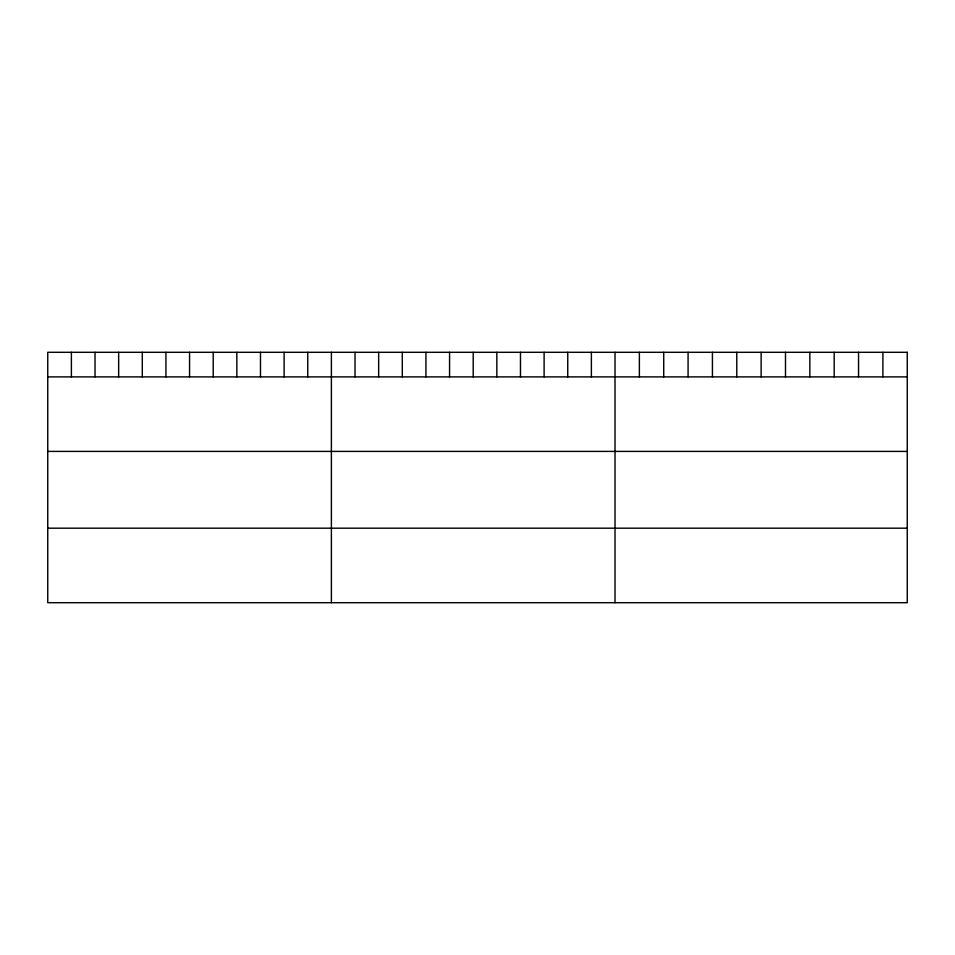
<?xml version="1.0" encoding="UTF-8"?>
<svg xmlns="http://www.w3.org/2000/svg" width="955" height="955" viewBox="0 0 955 955"><rect width="100%" height="100%" fill="white"/><g stroke="black" fill="none" stroke-linecap="round" stroke-linejoin="round"><path stroke-width="1.43" d="M47.75 376.891L907.25 376.891M47.75 451.405L907.25 451.405M47.75 528.187L907.25 528.187M882.898 352.3L882.898 376.891M858.545 352.3L858.545 376.891M834.192 352.3L834.192 376.891M809.84 352.3L809.84 376.891M785.488 352.3L785.488 376.891M761.135 352.3L761.135 376.891M736.783 352.3L736.783 376.891M712.43 352.3L712.43 376.891M688.077 352.3L688.077 376.891M663.725 352.3L663.725 376.891M639.373 352.3L639.373 376.891M615.02 352.3L615.02 602.701M591.384 352.3L591.384 376.891M567.748 352.3L567.748 376.891M544.111 352.3L544.111 376.891M520.475 352.3L520.475 376.891M496.839 352.3L496.839 376.891M473.202 352.3L473.202 376.891M449.566 352.3L449.566 376.891M425.93 352.3L425.93 376.891M402.294 352.3L402.294 376.891M378.658 352.3L378.658 376.891M355.021 352.3L355.021 376.891M331.385 352.3L331.385 602.701M307.749 352.3L307.749 376.891M284.113 352.3L284.113 376.891M260.476 352.3L260.476 376.891M236.84 352.3L236.84 376.891M213.204 352.3L213.204 376.891M189.568 352.3L189.568 376.891M165.931 352.3L165.931 376.891M142.295 352.3L142.295 376.891M118.659 352.3L118.659 376.891M95.022 352.3L95.022 376.891M71.386 352.3L71.386 376.891M907.25 352.3L47.75 352.3L47.75 602.701L907.25 602.701L907.25 352.3"/></g></svg>
